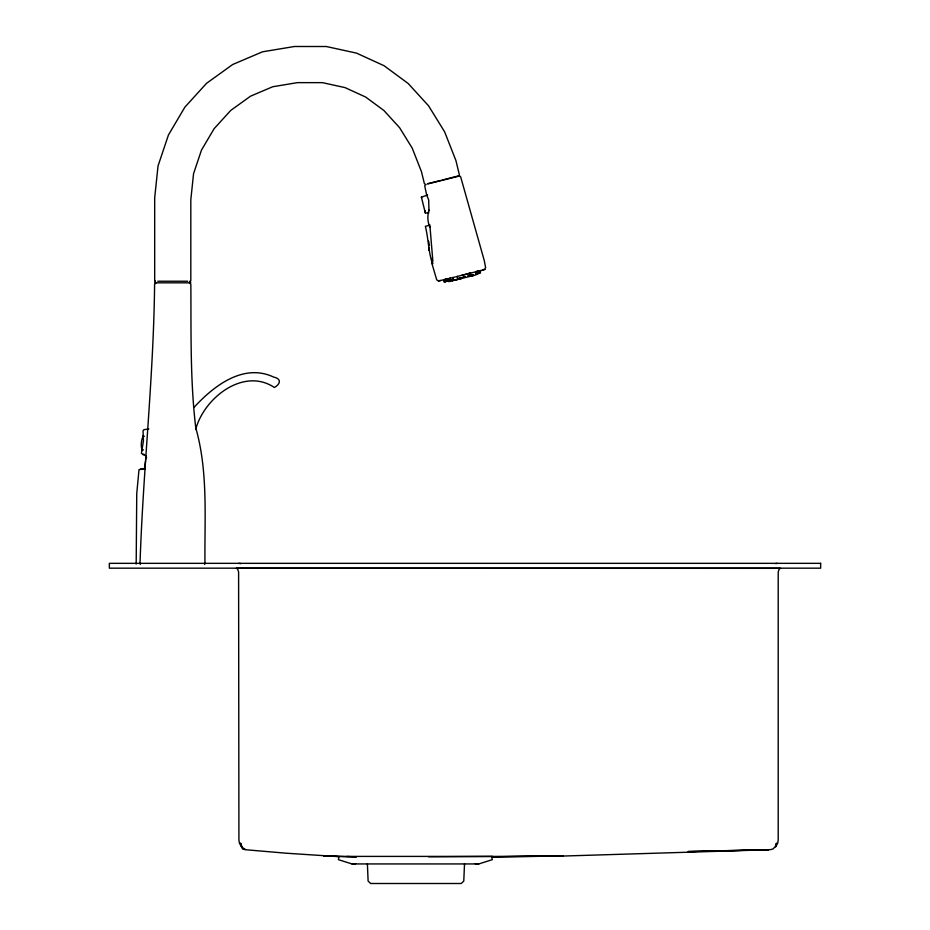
<?xml version="1.0" encoding="UTF-8"?>
<svg xmlns="http://www.w3.org/2000/svg" width="930" height="930" viewBox="0 0 930 930"><rect width="100%" height="100%" fill="white"/><g stroke="black" fill="none" stroke-linecap="round" stroke-linejoin="round"><path stroke-width="1.4" d="M464.523 863.761L463.779 881.082L461.268 883.5L370.64 883.5L368.117 881.082L367.385 863.761M425.301 210.668L425.324 212.947L427.521 212.97M148.812 428.87L143.883 429.718L143.034 430.73L143.441 440.89L141.407 453.34L146.417 456.281M432.252 263.062C428.3 251.158 428.451 238.568 425.382 226.316L430.044 225.165M440.739 280.442L438.111 280.744L436.728 279.849L432.113 264.178L432.834 260.946L429.986 226.548L430.183 227.42C427.382 222.363 427.242 215.516 429.055 210.075L428.963 210.901L428.695 199.962L426.614 194.812L424.708 185.814L426.126 184.338M145.603 460.908L144.371 468.697L141.558 469.162M195.684 429.521C203.717 398.4 243.288 366.757 274.408 387.485C280.256 384.183 282.081 378.847 273.455 376.987C243.462 362.956 213.772 385.857 194.265 407.142M204.67 564.429L204.96 563.336C204.472 517.998 208.297 471.928 195.742 427.73C190.104 380.149 191.173 332.126 190.848 284.301L189.418 282.883M146.068 459.048L146.568 457.188M425.324 212.947L421.395 197.172L427.393 195.079M432.508 262.957L432.218 263.771L432.973 263.678M429.16 247.926L429.079 250.182L429.16 247.926L428.742 249.24M141.581 450.806L142.871 450.329M143.929 454.212L142.964 454.735M428.439 212.18L428.044 212.993L428.8 212.924M156.042 282.883L154.601 284.301C153.613 377.487 143.069 470.22 140.023 563.336L140.302 564.429M478.822 863.935L492.354 859.657L491.633 856.856L563.15 856.042L768.715 849.741L688.107 851.555L770.377 849.648L773.063 848.939L775.283 846.602L776.504 843.092L775.585 846.881L777.713 843.208L778.212 839.918L778.212 572.008L779.177 569.102L780.526 568.335L236.278 568.277L237.627 569.044L238.603 571.95L238.917 839.918L239.405 843.208L242.672 848.753L244.95 849.671L286.138 853.205L338.95 856.658L338.427 859.657L351.959 863.935L478.822 863.935L475.067 863.668M446.946 281.151L447.865 280.93L447.83 278.733M450.48 278.07L449.736 278.256L450.934 280.163L450.12 280.36M475.718 271.769L480.206 270.595C483.054 275.001 469.278 274.408 479.136 273.129L478.125 273.374L479.02 273.153M444.993 279.442L445.691 281.465L447.865 280.93L444.226 281.837M457.235 278.593L457.293 276.373M478.776 273.211C471.336 274.28 479.892 274.862 477.683 271.281L480.287 270.63M452.852 277.477L452.887 279.674L451.934 279.907M471.394 275.059L470.615 275.245L472.231 274.85M444.505 279.558L445.447 281.534M463.93 276.919L463.268 277.082M468.929 275.675C470.743 275.919 470.324 271.955 468.476 273.583M447.69 280.965L452.852 279.686L452.073 279.872M467.837 275.943L469.871 275.431L468.232 275.85M472.626 274.745L471.963 274.92M443.598 279.779L444.145 281.86L452.852 279.686M445.47 279.326L446.667 279.023M478.706 271.025L479.834 270.746M482.345 270.06L484.821 269.096L485.623 267.654L484.274 260.598L460.664 176.851L459.304 176.061L427.8 183.919M447.074 281.127L447.842 280.93M448.969 280.651L449.981 280.395M469.662 275.489L469.452 275.547M465.174 276.617L463.128 277.117L465.279 276.582M478.206 273.35C474.381 273.676 478.473 274.978 476.881 271.479M445.284 279.43L455.375 276.908M456.491 276.64L484.995 269.526M470.592 275.257L472.952 274.664M479.648 273.002L480.24 272.85M448.76 281.685L452.771 280.686M452.166 280.837L476.16 274.85L475.672 272.885M438.46 281.127L446.319 279.058M461.733 275.327L470.638 273.106M476.09 271.676L476.846 271.49M454.584 280.232L462.466 278.268M470.348 276.291L473.614 275.489M445.238 281.581L446.493 281.267M446.679 281.22L448.923 280.662M463.152 277.117L464.5 276.78M427.568 183.687L440.727 180.455M442.122 180.106L459.548 175.596L455.956 160.657L444.645 131.862L428.556 105.811L408.212 83.526L384.055 65.716L356.539 53.126L326.302 46.512L294.438 46.5L262.527 51.801L232.686 64.507L206.553 83.305L184.896 107.124L168.446 134.978L158.03 165.959L154.682 197.904L154.682 280.686L155.438 281.395M447.342 281.058L447.446 278.826M448.888 280.674L447.749 278.744M775.585 563.603L777.05 563.336M145.057 469.011L139 469.638L136.745 493.679L136.187 564.057M155.438 281.232L154.682 282.825L190.813 282.825L190.046 281.232M190.046 281.395L190.813 280.686L190.813 199.799L193.556 173.689L201.484 150.09L214.121 128.689L230.733 110.426L250.53 96.185L272.711 86.746L297.414 82.642L322.385 82.642L345.03 87.606L365.618 97.022L383.916 110.507L399.586 127.677L412.199 148.091L421.441 171.62L424.406 183.733L425.324 184.233M429.532 224.909L428.776 225.002L429.276 225.618M427.614 194.916L426.614 194.812L427.114 195.323M351.959 863.935L355.702 863.668M491.656 856.797L563.15 856.042L540.144 855.984M428.637 856.797L563.092 856.042L560.197 856.042M157.763 281.232L187.732 281.232M143.918 435.868L142.778 435.647M144.08 436.6C141.174 435.263 140.035 451.05 143.162 449.667M346.739 856.402L492.772 856.402M140.407 468.999L142.604 469.011M324.151 856.042L356.55 856.821L323.907 856.03M238.859 563.336L240.812 563.603M428.718 249.112L428.963 249.752M421.395 197.172L421.639 197.858M428.602 241.114L429.439 245.601M431.671 258.54L432.043 260.563M460.769 277.71L458.885 278.175L460.769 277.71M453.852 279.43L453.073 279.628L453.875 279.43M820.644 563.336L109.356 563.336L109.356 568.172L820.644 568.172L820.644 563.336M244.904 849.206L242.672 848.753L240.579 843.022L241.451 846.846L244.904 849.206"/></g></svg>
